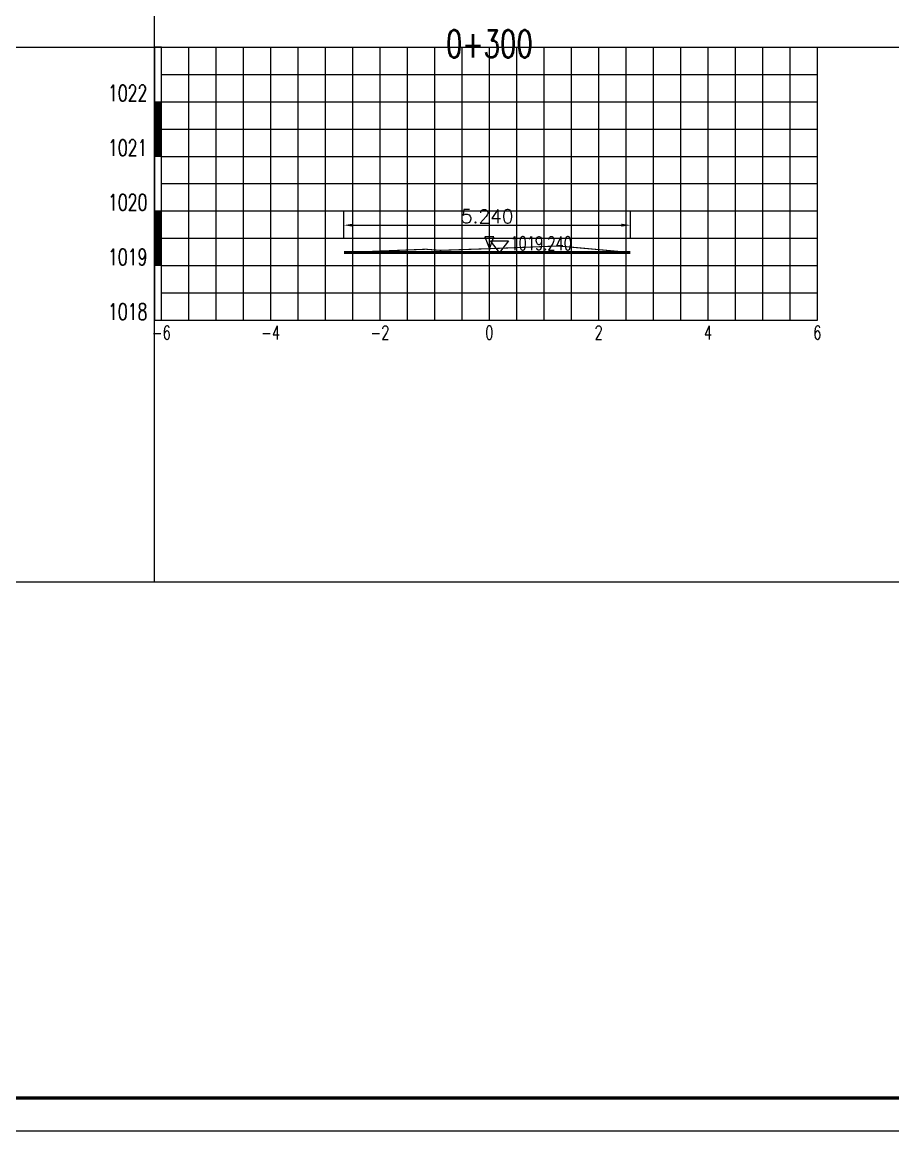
# Model space of a CAD drawing. Extents: x 695776 to 1250176, y 4443437 to 9025597.
# Drawn here: x 770705 to 786633, y 4443437 to 4463724 of the extents above; entities that cross this region are included whole.
import ezdxf
from ezdxf.enums import TextEntityAlignment as Align

# ---------------------------------------------------------------- set-up
doc = ezdxf.new("R2010")
doc.units = 0
doc.header["$LTSCALE"] = 0.5
doc.header["$PDSIZE"] = 0.2
doc.linetypes.add('ACAD_ISO07W100', pattern=[3.5, 0.5, -3])
doc.linetypes.add('CENTER2', pattern=[28.575, 19.05, -3.175, 3.175, -3.175])
doc.layers.get('0').update_dxf_attribs({"linetype": 'CONTINUOUS'})
doc.layers.get('Defpoints').update_dxf_attribs({"linetype": 'CONTINUOUS'})
for name, color, linetype in [('KEDU', 7, 'CONTINUOUS'), ('MIGE', 4, 'ACAD_ISO07W100'), ('MIGE1', 11, 'CONTINUOUS'), ('SANJIAO', 212, 'CONTINUOUS'), ('SHEJI', 1, 'CONTINUOUS'), ('YUANSHI', 2, 'CONTINUOUS'), ('ZHOUXIAN', 20, 'CENTER2'), ('图框', 7, 'CONTINUOUS'), ('辅助线', 3, 'CONTINUOUS')]:
    doc.layers.add(name, color=color, linetype=linetype)
doc.styles.get("Standard").update_dxf_attribs({"font": 'rs.shx', "bigfont": 'hztxt.shx'})
doc.dimstyles.get("Standard").update_dxf_attribs({"dimtxt": 0.18, "dimasz": 0.18, "dimexe": 0.18, "dimexo": 0.0625, "dimgap": 0.09, "dimtad": 0, "dimtih": 1, "dimtoh": 1, "dimdec": 4, "dimzin": 0, "dimdsep": 46, "dimtxsty": 'Standard', "dimcen": 0.09, "dimadec": 0, "dimazin": 0, "dimtfac": 1, "dimtdec": 4, "dimtofl": 0, "dimtmove": 0, "dimatfit": 3, "dimfxl": 0, "dimtolj": 1, "dimtzin": 0, "dimarcsym": 0})

# ---------------------------------------------------------------- blocks, each defined once
blk = doc.blocks.new('zhunghao')
blk.add_lwpolyline([(0, 0), (0.326, 0.863), (-0.326, 0.863), (0, 0)])
blk = doc.blocks.new('ele_sym08')
blk.add_line((0, 0), (5.597, 0))
blk.add_lwpolyline([(0.901, -0.002), (0.249, 0.861), (1.553, 0.861), (0.901, -0.002)])
at = {"width": 0.7}
blk.add_attdef('ELEVAT', (1.703, 0.181), '', height=1, dxfattribs=at)
blk = doc.blocks.new('*D887')
at = {"color": 0, "lineweight": -2}
for p, q in [((776592, 4459759), (776592, 4460259)), ((781832, 4459759), (781832, 4460259)), ((776754, 4460009), (781669, 4460009))]:
    blk.add_line(p, q, dxfattribs=at)
at = {"color": 0}
for points in [[(776754, 4460036), (776754, 4459982), (776592, 4460009)], [(781669, 4460036), (781669, 4459982), (781832, 4460009)]]:
    blk.add_solid(points, dxfattribs=at)
at = {"layer": 'Defpoints', "color": 0}
for p in [(781832, 4460009), (776592, 4459509), (781832, 4459509)]:
    blk.add_point(p, dxfattribs=at)
at = {"color": 0, "insert": (779212, 4460171), "char_height": 250, "attachment_point": 5}
blk.add_mtext('\\A1;5.240', dxfattribs=at)
blk = doc.blocks.new('bc1_100')
blk.add_lwpolyline([(0.064, 1), (-0.063, 1), (-0.063, 0), (0.064, 0)], close=True)
at = {"width": 0.7}
blk.add_attdef('BC', text='', height=0.3, dxfattribs=at).set_placement((-0.193, 0.007), align=Align.RIGHT)
blk = doc.blocks.new('bc0_100')
for p, q in [((-0.063, 1), (-0.063, 0)), ((0.063, 0), (0.063, 1))]:
    blk.add_line(p, q)
at = {"const_width": 0.126}
blk.add_lwpolyline([(0, 1), (0, 0)], dxfattribs=at)
at = {"width": 0.7}
blk.add_attdef('BC', text='', height=0.3, dxfattribs=at).set_placement((-0.193, 0.007), align=Align.RIGHT)

msp = doc.modelspace()

# ---------------------------------------------------------------- linework, layer by layer
at = {"layer": 'MIGE', "linetype": 'Continuous'}
for p, q in [((773751.9666, 4458268.9282), (773751.9666, 4463268.9282)), ((774751.9666, 4458268.9282), (774751.9666, 4463268.9282)), ((775751.9666, 4458268.9282), (775751.9666, 4463268.9282)), ((776751.9666, 4458268.9282), (776751.9666, 4463268.9282)), ((777751.9666, 4458268.9282), (777751.9666, 4463268.9282)), ((778751.9666, 4458268.9282), (778751.9666, 4463268.9282)), ((779751.9666, 4458268.9282), (779751.9666, 4463268.9282)), ((780751.9666, 4458268.9282), (780751.9666, 4463268.9282)), ((781751.9666, 4458268.9282), (781751.9666, 4463268.9282)), ((782751.9666, 4458268.9282), (782751.9666, 4463268.9282)), ((783751.9666, 4458268.9282), (783751.9666, 4463268.9282)), ((784751.9666, 4458268.9282), (784751.9666, 4463268.9282)), ((773251.9666, 4462768.9282), (785251.9666, 4462768.9282)), ((773251.9666, 4461768.9282), (785251.9666, 4461768.9282)), ((773251.9666, 4460768.9282), (785251.9666, 4460768.9282)), ((773251.9666, 4459768.9282), (785251.9666, 4459768.9282)), ((773251.9666, 4458768.9282), (785251.9666, 4458768.9282))]:
    msp.add_line(p, q, dxfattribs=at)
at = {"layer": 'MIGE1'}
for p, q in [((773251.9666, 4463268.9282), (785251.9666, 4463268.9282)), ((773251.9666, 4458268.9282), (773251.9666, 4463268.9282)), ((774251.9666, 4458268.9282), (774251.9666, 4463268.9282)), ((775251.9666, 4458268.9282), (775251.9666, 4463268.9282)), ((776251.9666, 4458268.9282), (776251.9666, 4463268.9282)), ((777251.9666, 4458268.9282), (777251.9666, 4463268.9282)), ((778251.9666, 4458268.9282), (778251.9666, 4463268.9282)), ((779251.9666, 4458268.9282), (779251.9666, 4463268.9282)), ((780251.9666, 4458268.9282), (780251.9666, 4463268.9282)), ((781251.9666, 4458268.9282), (781251.9666, 4463268.9282)), ((782251.9666, 4458268.9282), (782251.9666, 4463268.9282)), ((783251.9666, 4458268.9282), (783251.9666, 4463268.9282)), ((784251.9666, 4458268.9282), (784251.9666, 4463268.9282)), ((785251.9666, 4458268.9282), (785251.9666, 4463268.9282)), ((773251.9666, 4462268.9282), (785251.9666, 4462268.9282)), ((773251.9666, 4461268.9282), (785251.9666, 4461268.9282)), ((773251.9666, 4460268.9282), (785251.9666, 4460268.9282)), ((773251.9666, 4459268.9282), (785251.9666, 4459268.9282)), ((773251.9666, 4458268.9282), (785251.9666, 4458268.9282))]:
    msp.add_line(p, q, dxfattribs=at)
at = {"layer": 'SHEJI', "const_width": 50}
msp.add_lwpolyline([(776591.9666, 4459508.9282), (779251.9666, 4459508.9282), (781831.9666, 4459508.9282)], dxfattribs=at)
at = {"layer": 'YUANSHI', "const_width": 20}
msp.add_lwpolyline([(776591.9666, 4459508.9282), (778091.9666, 4459568.9282), (778351.9666, 4459548.9282), (779251.9666, 4459578.9282), (780511.9666, 4459628.9282), (781831.9666, 4459508.9282)], dxfattribs=at)
at = {"layer": 'ZHOUXIAN'}
msp.add_line((779251.9666, 4459008.9282), (779251.9666, 4460128.9282), dxfattribs=at)
at = {"layer": '图框', "linetype": 'Continuous', "lineweight": -2, "flags": 128}
msp.add_lwpolyline([(752460.3804, 4479076.8745), (752460.3804, 4443436.8745), (802860.3804, 4443436.8745), (802860.3804, 4479076.8745), (752460.3804, 4479076.8745)], dxfattribs=at)
at = {"layer": '图框', "linetype": 'Continuous', "lineweight": 60, "flags": 128}
msp.add_lwpolyline([(755460.3804, 4478476.8745), (802260.3804, 4478476.8745), (802260.3804, 4444036.8745), (755460.3804, 4444036.8745), (755460.3804, 4478476.8745)], dxfattribs=at)
at = {"layer": '辅助线'}
for points in [[(773125.7711, 4453482.6445), (773125.7711, 4473865.1929)], [(758085.3006, 4463268.9282), (800540.6422, 4463268.9282)], [(758085.3006, 4453482.6445), (800090.6222, 4453482.6445)]]:
    msp.add_lwpolyline(points, dxfattribs=at)

# ---------------------------------------------------------------- block references
at = {"xscale": 250, "yscale": 250, "zscale": 250}
msp.add_blockref('ele_sym08', (779211.9666, 4459508.9282), dxfattribs=at).add_auto_attribs({'ELEVAT': '1019.240'})
at = {"layer": 'KEDU', "xscale": 1000, "yscale": 1000, "zscale": 1000}
for name, p, values in [('bc1_100', (773188.7186, 4462268.9282), {'BC': '1022'}), ('bc0_100', (773188.7186, 4461268.9282), {'BC': '1021'}), ('bc1_100', (773188.7186, 4460268.9282), {'BC': '1020'}), ('bc0_100', (773188.7186, 4459268.9282), {'BC': '1019'}), ('bc1_100', (773188.7186, 4458268.9282), {'BC': '1018'})]:
    msp.add_blockref(name, p, dxfattribs=at).add_auto_attribs(values)
at = {"layer": 'SANJIAO', "xscale": 250, "yscale": 250, "zscale": 250}
msp.add_blockref('zhunghao', (779251.9666, 4459578.9282), dxfattribs=at)

# ---------------------------------------------------------------- texts
at = {"width": 0.7}
msp.add_text('0+300', height=500, dxfattribs=at).set_placement((779251.9666, 4463078.9282), align=Align.CENTER)
at = {"layer": 'KEDU', "width": 0.7}
for s, p in [('-6', (773251.9666, 4457918.9282)), ('-4', (775251.9666, 4457918.9282)), ('-2', (777251.9666, 4457918.9282)), ('0', (779251.9666, 4457918.9282)), ('0', (779251.9666, 4457918.9282)), ('2', (781251.9666, 4457918.9282)), ('4', (783251.9666, 4457918.9282)), ('6', (785251.9666, 4457918.9282))]:
    msp.add_text(s, height=250, dxfattribs=at).set_placement(p, align=Align.CENTER)

# ---------------------------------------------------------------- dimensions: what is measured, and where the dimension line sits
dim = msp.add_linear_dim(base=(781831.9666, 4460008.9282), p1=(776591.9666, 4459508.9282), p2=(781831.9666, 4459508.9282), dimstyle='Standard', override={"dimtxt": 250, "dimasz": 162.5, "dimexe": 250, "dimexo": 250, "dimgap": 37.5, "dimtad": 1, "dimtih": 0, "dimtoh": 0, "dimdec": 3, "dimlfac": 0.001})
dim.commit()
dim.dimension.update_dxf_attribs({"geometry": '*D887', "text_midpoint": (779211.9666, 4460171.4282)})

doc.saveas('drawing.dxf')
